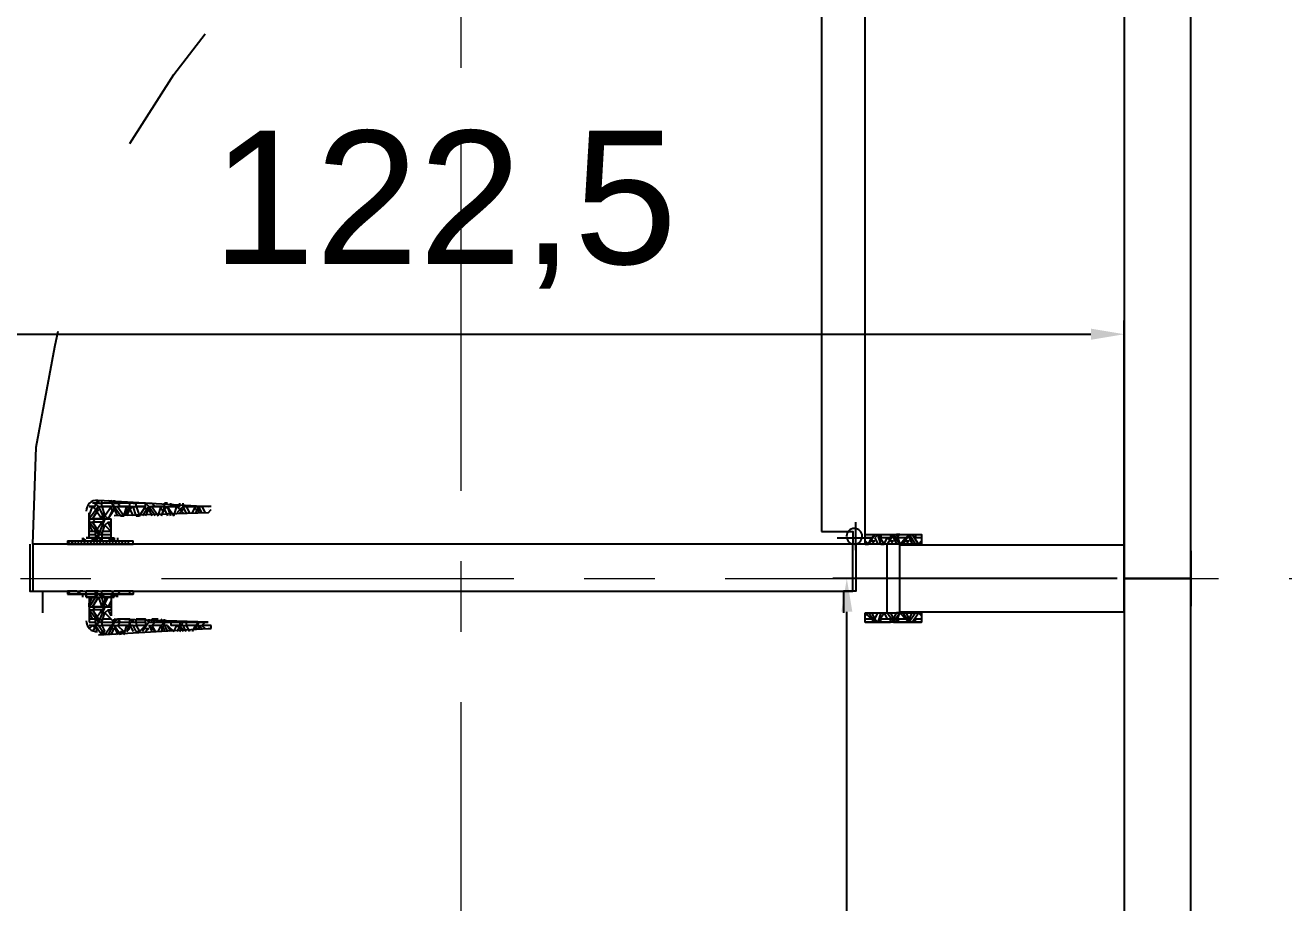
# Model space of a CAD drawing. Header units: centimetres. Extents: x -114 to 2948, y -828 to 1257.
# Drawn here: x 221.7 to 335.1, y 603.3 to 682.3 of the extents above; entities that cross this region are included whole.
import ezdxf

# ---------------------------------------------------------------- set-up
doc = ezdxf.new("R2010")
doc.units = ezdxf.units.CM
doc.linetypes.add('CENTER', pattern=[50.8, 31.75, -6.35, 6.35, -6.35])
doc.layers.add('AKS', color=4, linetype='CENTER', lineweight=13)
for name, color, linetype in [('IC_DUVAR_60', 30, 'Continuous'), ('IC_UCLU_H_60', 1, 'Continuous'), ('YENI_OLCU', 4, 'Continuous')]:
    doc.layers.add(name, color=color, linetype=linetype)
doc.styles.get("Standard").update_dxf_attribs({"font": 'Arial.ttf'})
doc.dimstyles.new('ISO-25', dxfattribs={"dimtxt": 12, "dimasz": 3, "dimexe": 1.25, "dimexo": 0.625, "dimgap": 4, "dimtad": 1, "dimtxsty": 'Standard', "dimcen": 2.5, "dimadec": 0, "dimazin": 0, "dimtfac": 1, "dimtmove": 0, "dimatfit": 3, "dimfxl": 1, "dimarcsym": 0})

# ---------------------------------------------------------------- blocks, each defined once
blk = doc.blocks.new('BOM_K01_IC_KAPI_ACIKLIK820')
at = {"color": 133, "linetype": 'Continuous', "lineweight": 25, "true_color": 0x6ec1dd}
for p, q in [((54328.39, 7919.03), (54328.39, 7993.18)), ((54324.44, 7991.77), (54324.44, 7920.16)), ((54258.75, 7922.7), (54258.75, 7922.7)), ((54259.03, 7922.7), (54258.75, 7922.7)), ((54258.75, 7922.7), (54258.75, 7922.7)), ((54259.03, 7922.7), (54259.31, 7922.98)), ((54259.03, 7922.41), (54259.03, 7922.7)), ((54259.31, 7922.7), (54259.03, 7922.7)), ((54259.31, 7922.98), (54259.31, 7922.7)), ((54259.31, 7922.98), (54269.18, 7922.41)), ((54259.31, 7922.7), (54259.6, 7922.7)), ((54259.6, 7922.7), (54259.6, 7922.98)), ((54259.6, 7922.41), (54259.6, 7922.7)), ((54260.44, 7922.7), (54259.6, 7922.7)), ((54260.16, 7922.98), (54260.44, 7922.7)), ((54260.44, 7922.98), (54260.44, 7922.7)), ((54260.72, 7922.41), (54260.44, 7922.7)), ((54260.72, 7922.7), (54260.72, 7922.98)), ((54261.01, 7922.7), (54260.72, 7922.7)), ((54260.72, 7922.7), (54260.72, 7922.7)), ((54260.72, 7922.7), (54261.01, 7922.7)), ((54261.29, 7922.41), (54261.01, 7922.7)), ((54262.13, 7922.7), (54261.01, 7922.7)), ((54261.01, 7922.7), (54261.29, 7922.7)), ((54261.85, 7922.7), (54261.85, 7922.7)), ((54261.85, 7922.7), (54261.85, 7922.7)), ((54262.13, 7922.41), (54262.13, 7922.7)), ((54262.13, 7922.41), (54262.13, 7922.7)), ((54262.42, 7922.7), (54262.13, 7922.7)), ((54262.42, 7922.7), (54262.42, 7922.7)), ((54262.42, 7922.7), (54262.7, 7922.7)), ((54262.7, 7922.41), (54262.7, 7922.7)), ((54263.54, 7922.7), (54262.7, 7922.7)), ((54262.7, 7922.7), (54262.7, 7922.7)), ((54263.54, 7922.41), (54263.54, 7922.7)), ((54263.54, 7922.7), (54263.54, 7922.7)), ((54263.54, 7922.7), (54263.54, 7922.7)), ((54263.83, 7922.7), (54263.83, 7922.7)), ((54263.83, 7922.7), (54263.83, 7922.7)), ((54263.83, 7922.7), (54264.11, 7922.7)), ((54264.39, 7922.41), (54264.11, 7922.7)), ((54264.11, 7922.7), (54264.11, 7922.7)), ((54265.24, 7922.41), (54265.24, 7922.7)), ((54265.24, 7922.41), (54265.24, 7922.7)), ((54265.52, 7922.7), (54265.24, 7922.7)), ((54265.52, 7922.7), (54265.52, 7922.7)), ((54265.52, 7922.7), (54265.52, 7922.7)), ((54265.52, 7922.7), (54265.52, 7922.7)), ((54265.8, 7922.41), (54265.8, 7922.7)), ((54266.64, 7922.41), (54266.64, 7922.7)), ((54258.47, 7922.41), (54259.03, 7922.41)), ((54259.03, 7922.41), (54258.47, 7922.41)), ((54258.47, 7921.57), (54258.75, 7922.41)), ((54258.47, 7921.85), (54258.47, 7921.57)), ((54258.47, 7919.59), (54258.47, 7921.85)), ((54258.47, 7921.29), (54258.47, 7921.57)), ((54258.47, 7921.57), (54258.47, 7921.57)), ((54259.03, 7922.13), (54258.75, 7922.41)), ((54258.75, 7921.29), (54259.31, 7922.13)), ((54259.03, 7922.41), (54259.03, 7922.41)), ((54259.31, 7922.41), (54259.03, 7922.13)), ((54259.03, 7922.13), (54259.31, 7922.13)), ((54259.03, 7922.13), (54259.6, 7921.29)), ((54259.31, 7922.41), (54259.6, 7922.41)), ((54259.6, 7922.41), (54259.6, 7922.41)), ((54260.44, 7922.41), (54259.6, 7922.41)), ((54259.6, 7922.41), (54259.88, 7921.57)), ((54259.6, 7921.57), (54259.6, 7921.29)), ((54259.6, 7921.57), (54259.88, 7921.57)), ((54259.88, 7921.57), (54260.44, 7922.41)), ((54260.16, 7921.29), (54259.88, 7921.57)), ((54260.72, 7922.41), (54260.16, 7921.29)), ((54260.16, 7921.29), (54260.72, 7922.13)), ((54260.72, 7922.41), (54260.44, 7922.41)), ((54260.44, 7922.13), (54260.44, 7922.41)), ((54260.44, 7922.13), (54260.72, 7922.13)), ((54260.72, 7922.41), (54260.72, 7922.13)), ((54260.72, 7922.41), (54261.01, 7922.41)), ((54260.72, 7922.13), (54261.01, 7921.57)), ((54269.18, 7921.85), (54260.72, 7921.57)), ((54261.29, 7922.41), (54261.01, 7922.41)), ((54262.13, 7922.41), (54261.01, 7922.41)), ((54261.01, 7922.41), (54261.57, 7921.57)), ((54261.29, 7921.57), (54261.29, 7921.57)), ((54261.29, 7921.57), (54261.57, 7921.57)), ((54262.13, 7922.41), (54261.57, 7921.57)), ((54261.57, 7921.57), (54261.85, 7922.41)), ((54262.13, 7922.13), (54261.85, 7922.41)), ((54261.85, 7921.57), (54262.13, 7922.13)), ((54262.13, 7922.41), (54262.13, 7922.41)), ((54262.42, 7922.41), (54262.13, 7922.13)), ((54262.13, 7922.13), (54262.13, 7922.13)), ((54262.13, 7922.13), (54262.42, 7921.57)), ((54262.7, 7921.57), (54262.42, 7922.41)), ((54262.42, 7922.41), (54262.7, 7922.41)), ((54262.7, 7922.41), (54262.7, 7922.41)), ((54263.54, 7922.41), (54262.7, 7922.41)), ((54262.7, 7922.41), (54262.98, 7921.57)), ((54262.7, 7921.57), (54262.7, 7921.57)), ((54262.7, 7921.57), (54262.98, 7921.57)), ((54262.98, 7921.57), (54263.54, 7922.41)), ((54263.83, 7922.41), (54263.26, 7921.57)), ((54263.54, 7922.41), (54263.54, 7922.41)), ((54263.54, 7922.13), (54263.54, 7922.41)), ((54263.54, 7922.13), (54263.83, 7922.13)), ((54263.54, 7921.57), (54263.83, 7922.13)), ((54263.83, 7922.41), (54263.83, 7922.13)), ((54263.83, 7922.41), (54264.11, 7922.41)), ((54263.83, 7922.13), (54264.11, 7921.57)), ((54264.39, 7922.41), (54264.11, 7922.41)), ((54264.95, 7922.41), (54264.11, 7922.41)), ((54264.11, 7922.41), (54264.67, 7921.57)), ((54264.67, 7921.57), (54264.95, 7922.41)), ((54265.24, 7922.41), (54264.95, 7921.57)), ((54265.24, 7922.41), (54264.95, 7922.41)), ((54264.95, 7922.13), (54264.95, 7922.41)), ((54264.95, 7922.13), (54265.24, 7922.13)), ((54264.95, 7921.57), (54265.24, 7922.13)), ((54265.52, 7922.41), (54265.24, 7922.13)), ((54265.24, 7922.13), (54265.52, 7921.57)), ((54265.8, 7921.57), (54265.52, 7922.41)), ((54265.52, 7922.41), (54265.52, 7922.41)), ((54265.52, 7922.41), (54266.08, 7921.57)), ((54265.8, 7922.41), (54265.8, 7922.41)), ((54266.64, 7922.41), (54265.8, 7922.41)), ((54266.08, 7921.57), (54266.36, 7922.41)), ((54266.93, 7922.41), (54266.36, 7921.85)), ((54266.64, 7922.13), (54266.36, 7922.41)), ((54266.64, 7922.41), (54266.64, 7922.41)), ((54266.93, 7922.41), (54266.64, 7922.13)), ((54266.64, 7922.13), (54266.93, 7922.13)), ((54266.64, 7921.85), (54266.93, 7922.13)), ((54266.64, 7922.13), (54266.93, 7921.85)), ((54266.93, 7922.41), (54268.34, 7922.41)), ((54266.93, 7922.41), (54267.21, 7922.41)), ((54267.21, 7922.41), (54267.21, 7922.41)), ((54267.21, 7922.41), (54267.21, 7922.41)), ((54268.05, 7922.41), (54267.21, 7922.41)), ((54267.21, 7922.41), (54267.49, 7921.85)), ((54267.77, 7921.85), (54268.05, 7922.41)), ((54268.34, 7922.41), (54268.05, 7921.85)), ((54268.34, 7922.41), (54268.05, 7922.41)), ((54268.05, 7922.13), (54268.05, 7922.41)), ((54268.05, 7922.13), (54268.34, 7922.13)), ((54268.62, 7921.85), (54268.34, 7922.41)), ((54268.34, 7922.41), (54268.34, 7922.41)), ((54268.34, 7922.41), (54268.34, 7922.13)), ((54268.34, 7922.41), (54268.62, 7922.41)), ((54268.34, 7921.85), (54268.34, 7922.13)), ((54268.34, 7922.13), (54268.62, 7921.85)), ((54268.9, 7922.41), (54268.62, 7922.41)), ((54269.46, 7922.41), (54268.62, 7922.41)), ((54268.62, 7922.41), (54268.9, 7921.85)), ((54269.18, 7921.85), (54269.46, 7922.13)), ((54269.46, 7922.13), (54269.46, 7922.13)), ((54258.47, 7921.29), (54258.47, 7921.29)), ((54258.47, 7921.29), (54258.75, 7921.29)), ((54258.47, 7921), (54258.47, 7920.72)), ((54258.47, 7921), (54258.75, 7921)), ((54258.47, 7920.72), (54258.47, 7920.72)), ((54258.47, 7920.72), (54258.47, 7920.72)), ((54258.47, 7920.72), (54258.75, 7920.16)), ((54259.03, 7921.29), (54258.75, 7921.29)), ((54259.03, 7921.29), (54258.75, 7921)), ((54259.6, 7921.29), (54258.75, 7921.29)), ((54259.6, 7921), (54258.75, 7921)), ((54258.75, 7921), (54259.31, 7920.16)), ((54259.03, 7920.16), (54259.6, 7921)), ((54259.88, 7921.29), (54259.6, 7921.29)), ((54259.88, 7921.29), (54259.6, 7921)), ((54259.6, 7920.72), (54259.6, 7921)), ((54259.6, 7920.72), (54259.88, 7920.72)), ((54259.6, 7919.88), (54259.88, 7920.72)), ((54260.16, 7921), (54259.88, 7920.72)), ((54259.88, 7920.72), (54260.44, 7920.16)), ((54260.16, 7921.29), (54260.16, 7921.29)), ((54260.44, 7920.44), (54260.16, 7921)), ((54260.16, 7921), (54260.16, 7921)), ((54260.16, 7921), (54260.44, 7921)), ((54260.44, 7921.29), (54260.44, 7921.29)), ((54260.44, 7921.29), (54260.44, 7921.29)), ((54260.44, 7919.59), (54260.44, 7921.29)), ((54260.44, 7921), (54260.44, 7921)), ((54260.44, 7921), (54260.44, 7921)), ((54260.72, 7921.29), (54260.72, 7921.29)), ((54327.54, 7918.47), (54327.54, 7921)), ((54256.78, 7919.03), (54256.49, 7919.31)), ((54256.49, 7919.31), (54262.42, 7919.31)), ((54256.78, 7919.03), (54257.06, 7919.31)), ((54256.78, 7919.31), (54257.06, 7919.03)), ((54257.34, 7919.31), (54257.06, 7919.03)), ((54257.34, 7919.03), (54257.62, 7919.31)), ((54257.62, 7919.31), (54257.9, 7919.03)), ((54257.9, 7919.31), (54257.9, 7919.59)), ((54257.9, 7919.59), (54258.19, 7919.31)), ((54257.9, 7919.59), (54257.9, 7919.31)), ((54258.19, 7919.03), (54257.9, 7919.31)), ((54258.19, 7919.59), (54258.19, 7919.59)), ((54259.03, 7919.59), (54258.19, 7919.59)), ((54258.19, 7919.59), (54260.72, 7919.59)), ((54258.19, 7919.59), (54258.19, 7919.59)), ((54258.19, 7919.31), (54258.47, 7919.03)), ((54259.03, 7920.16), (54258.47, 7920.16)), ((54258.47, 7919.88), (54259.03, 7919.88)), ((54258.47, 7919.03), (54258.75, 7919.31)), ((54259.03, 7920.16), (54258.75, 7920.16)), ((54259.03, 7919.31), (54258.75, 7919.59)), ((54258.75, 7919.31), (54258.75, 7919.59)), ((54259.03, 7919.88), (54259.03, 7920.16)), ((54259.31, 7919.88), (54259.03, 7920.16)), ((54259.03, 7920.16), (54259.31, 7920.16)), ((54259.03, 7919.88), (54259.03, 7919.59)), ((54259.03, 7919.59), (54259.31, 7919.31)), ((54259.03, 7919.31), (54259.31, 7919.31)), ((54259.03, 7919.03), (54259.31, 7919.31)), ((54259.31, 7919.88), (54260.44, 7919.88)), ((54259.31, 7919.88), (54259.6, 7919.88)), ((54259.31, 7919.88), (54259.6, 7919.88)), ((54259.31, 7919.31), (54259.6, 7919.03)), ((54259.6, 7919.88), (54259.6, 7920.16)), ((54260.44, 7920.16), (54259.6, 7920.16)), ((54259.6, 7919.88), (54259.6, 7919.59)), ((54259.6, 7919.88), (54259.6, 7919.59)), ((54260.44, 7919.59), (54259.6, 7919.59)), ((54260.44, 7920.16), (54260.44, 7920.16)), ((54260.44, 7919.59), (54260.44, 7919.59)), ((54260.44, 7919.31), (54260.44, 7919.59)), ((54260.44, 7919.31), (54260.72, 7919.31)), ((54260.44, 7919.03), (54260.72, 7919.31)), ((54260.72, 7919.59), (54260.72, 7919.59)), ((54260.72, 7919.59), (54260.72, 7919.59)), ((54261.01, 7919.59), (54261.01, 7919.31)), ((54261.29, 7919.03), (54261.01, 7919.31)), ((54261.29, 7919.31), (54261.57, 7919.03)), ((54261.57, 7919.03), (54261.85, 7919.31)), ((54262.13, 7919.31), (54261.85, 7919.03)), ((54261.85, 7919.03), (54262.13, 7919.31)), ((54262.42, 7919.31), (54262.42, 7919.31)), ((54325.85, 7919.59), (54328.95, 7919.59)), ((54328.95, 7919.59), (54328.39, 7919.59)), ((54328.39, 7919.31), (54328.67, 7919.03)), ((54329.24, 7919.88), (54328.67, 7919.03)), ((54328.67, 7919.03), (54328.95, 7919.59)), ((54329.24, 7919.88), (54328.95, 7919.59)), ((54328.95, 7919.31), (54328.95, 7919.59)), ((54328.95, 7919.31), (54329.24, 7919.31)), ((54328.95, 7919.03), (54329.24, 7919.31)), ((54329.24, 7919.88), (54329.24, 7919.88)), ((54329.24, 7919.88), (54329.24, 7919.88)), ((54329.52, 7919.88), (54329.24, 7919.59)), ((54329.24, 7919.59), (54329.52, 7919.03)), ((54329.8, 7919.03), (54329.52, 7919.88)), ((54329.52, 7919.88), (54329.52, 7919.88)), ((54329.52, 7919.88), (54330.08, 7919.03)), ((54329.8, 7919.88), (54329.8, 7919.88)), ((54329.8, 7919.88), (54329.8, 7919.59)), ((54330.65, 7919.59), (54329.8, 7919.59)), ((54330.08, 7919.03), (54330.36, 7919.59)), ((54330.93, 7919.88), (54330.36, 7919.03)), ((54330.65, 7919.31), (54330.36, 7919.59)), ((54330.65, 7919.88), (54330.65, 7919.88)), ((54330.65, 7919.88), (54330.65, 7919.59)), ((54330.65, 7919.31), (54330.93, 7919.31)), ((54330.65, 7919.03), (54330.93, 7919.31)), ((54331.49, 7919.03), (54330.93, 7919.88)), ((54330.93, 7919.88), (54330.93, 7919.59)), ((54330.93, 7919.88), (54331.21, 7919.88)), ((54330.93, 7919.59), (54331.21, 7919.03)), ((54331.49, 7919.88), (54331.21, 7919.88)), ((54331.49, 7919.88), (54331.21, 7919.59)), ((54331.21, 7919.88), (54331.49, 7919.03)), ((54332.05, 7919.59), (54331.21, 7919.59)), ((54331.49, 7919.03), (54332.05, 7919.59)), ((54332.34, 7919.88), (54331.77, 7919.03)), ((54332.34, 7919.88), (54332.05, 7919.59)), ((54332.05, 7919.31), (54332.05, 7919.59)), ((54332.05, 7919.31), (54332.34, 7919.31)), ((54332.05, 7919.03), (54332.34, 7919.31)), ((54332.9, 7919.03), (54332.34, 7919.88)), ((54332.34, 7919.88), (54332.34, 7919.88)), ((54332.34, 7919.88), (54332.34, 7919.59)), ((54332.34, 7919.88), (54332.62, 7919.88)), ((54332.34, 7919.59), (54332.62, 7919.03)), ((54332.62, 7919.88), (54333.18, 7919.03)), ((54332.9, 7919.88), (54332.9, 7919.88)), ((54332.9, 7919.88), (54332.9, 7919.59)), ((54333.46, 7919.59), (54332.9, 7919.59)), ((54333.18, 7919.03), (54333.46, 7919.31)), ((54327.54, 7919.03), (54253.39, 7919.03)), ((54253.39, 7919.03), (54253.39, 7914.8)), ((54256.78, 7919.03), (54256.49, 7919.03)), ((54256.49, 7919.03), (54256.49, 7919.03)), ((54256.78, 7919.03), (54257.06, 7919.03)), ((54258.19, 7919.03), (54258.19, 7919.03)), ((54258.19, 7919.03), (54258.47, 7919.03)), ((54259.6, 7919.03), (54259.6, 7919.03)), ((54259.6, 7919.03), (54259.88, 7919.03)), ((54261.29, 7919.03), (54261.29, 7919.03)), ((54261.29, 7919.03), (54261.57, 7919.03)), ((54327.26, 7914.8), (54327.26, 7919.03)), ((54328.39, 7919.03), (54328.67, 7919.03)), ((54329.8, 7919.03), (54329.8, 7919.03)), ((54329.8, 7919.03), (54330.08, 7919.03)), ((54330.36, 7912.83), (54330.36, 7919.03)), ((54331.49, 7919.03), (54331.21, 7919.03)), ((54331.49, 7919.03), (54331.49, 7919.03)), ((54332.9, 7919.03), (54332.9, 7919.03)), ((54332.9, 7919.03), (54333.18, 7919.03)), ((54333.46, 7919.03), (54333.46, 7919.03)), ((54253.39, 7914.8), (54327.26, 7914.8)), ((54254.24, 7914.8), (54254.24, 7912.83)), ((54256.49, 7914.8), (54256.49, 7914.8)), ((54256.78, 7914.52), (54256.49, 7914.8)), ((54257.34, 7914.8), (54256.49, 7914.8)), ((54256.49, 7914.8), (54256.49, 7914.8)), ((54256.49, 7914.8), (54256.49, 7914.52)), ((54257.62, 7914.52), (54257.34, 7914.8)), ((54257.34, 7914.8), (54257.34, 7914.8)), ((54257.34, 7914.8), (54257.34, 7914.8)), ((54257.9, 7914.8), (54257.62, 7914.8)), ((54257.62, 7914.8), (54257.62, 7914.8)), ((54257.62, 7914.8), (54257.9, 7914.8)), ((54257.9, 7914.8), (54258.19, 7914.8)), ((54258.19, 7914.52), (54258.19, 7914.8)), ((54259.03, 7914.8), (54258.19, 7914.8)), ((54259.03, 7914.8), (54258.75, 7914.8)), ((54258.75, 7914.8), (54258.75, 7914.8)), ((54259.03, 7914.52), (54259.03, 7914.8)), ((54259.31, 7914.8), (54259.03, 7914.8)), ((54259.31, 7914.8), (54259.31, 7914.8)), ((54259.31, 7914.8), (54259.6, 7914.8)), ((54259.6, 7914.52), (54259.6, 7914.8)), ((54260.44, 7914.8), (54259.6, 7914.8)), ((54259.6, 7914.8), (54259.6, 7914.8)), ((54260.72, 7914.52), (54260.44, 7914.8)), ((54260.72, 7914.52), (54260.44, 7914.8)), ((54260.44, 7914.8), (54260.44, 7914.8)), ((54260.44, 7914.8), (54260.44, 7914.8)), ((54261.01, 7914.8), (54260.72, 7914.8)), ((54260.72, 7914.8), (54260.72, 7914.8)), ((54260.72, 7914.8), (54261.01, 7914.8)), ((54261.29, 7914.52), (54261.01, 7914.8)), ((54262.13, 7914.8), (54261.01, 7914.8)), ((54261.01, 7914.8), (54261.29, 7914.8)), ((54261.85, 7914.8), (54261.85, 7914.8)), ((54261.85, 7914.8), (54261.85, 7914.8)), ((54262.13, 7914.52), (54262.13, 7914.8)), ((54262.13, 7914.52), (54262.13, 7914.8)), ((54262.42, 7914.8), (54262.13, 7914.8)), ((54262.42, 7914.8), (54262.42, 7914.8)), ((54262.42, 7914.8), (54262.42, 7914.8)), ((54326.42, 7914.8), (54326.42, 7912.83)), ((54256.49, 7914.52), (54256.49, 7914.52)), ((54256.78, 7914.52), (54256.49, 7914.52)), ((54256.49, 7914.52), (54256.49, 7914.52)), ((54257.62, 7914.52), (54257.34, 7914.52)), ((54257.62, 7914.52), (54257.62, 7914.52)), ((54257.62, 7914.52), (54257.62, 7914.52)), ((54257.62, 7914.52), (54257.9, 7914.52)), ((54257.9, 7914.52), (54258.19, 7914.52)), ((54257.9, 7914.24), (54257.9, 7914.52)), ((54258.19, 7914.24), (54258.19, 7914.52)), ((54258.19, 7914.52), (54258.19, 7914.24)), ((54259.03, 7914.24), (54258.19, 7914.24)), ((54258.19, 7914.24), (54258.19, 7914.24)), ((54258.19, 7914.24), (54260.72, 7914.24)), ((54258.47, 7913.67), (54258.75, 7914.24)), ((54258.47, 7914.24), (54258.47, 7911.98)), ((54258.47, 7913.39), (54258.47, 7913.67)), ((54258.47, 7913.67), (54258.47, 7913.67)), ((54258.47, 7913.67), (54258.47, 7913.67)), ((54259.03, 7914.24), (54258.75, 7914.24)), ((54258.75, 7914.24), (54258.75, 7914.24)), ((54258.75, 7913.39), (54259.31, 7914.24)), ((54259.03, 7914.52), (54259.03, 7914.24)), ((54259.31, 7914.52), (54259.03, 7914.52)), ((54259.03, 7914.24), (54259.03, 7914.52)), ((54259.03, 7914.24), (54259.31, 7914.52)), ((54259.03, 7914.24), (54259.31, 7914.24)), ((54259.03, 7914.24), (54259.31, 7914.24)), ((54259.31, 7914.52), (54259.6, 7914.52)), ((54259.31, 7914.24), (54259.31, 7914.24)), ((54259.31, 7914.24), (54259.6, 7913.39)), ((54259.6, 7914.24), (54259.6, 7914.52)), ((54259.6, 7914.52), (54259.6, 7914.52)), ((54259.6, 7914.52), (54259.88, 7914.24)), ((54259.88, 7913.39), (54259.6, 7914.24)), ((54260.44, 7914.24), (54259.6, 7914.24)), ((54259.6, 7913.67), (54259.6, 7913.39)), ((54259.6, 7913.67), (54259.88, 7913.67)), ((54259.88, 7913.67), (54260.16, 7914.24)), ((54259.88, 7914.24), (54259.88, 7913.67)), ((54260.16, 7913.39), (54259.88, 7913.67)), ((54260.16, 7914.24), (54260.44, 7914.24)), ((54260.44, 7913.96), (54260.16, 7913.39)), ((54260.16, 7913.39), (54260.44, 7913.67)), ((54260.72, 7914.52), (54260.44, 7914.24)), ((54260.44, 7914.24), (54260.44, 7914.24)), ((54260.44, 7914.24), (54260.72, 7914.24)), ((54260.44, 7914.24), (54260.44, 7912.55)), ((54261.01, 7914.24), (54260.72, 7914.52)), ((54260.72, 7914.52), (54260.72, 7914.24)), ((54260.72, 7914.52), (54261.01, 7914.52)), ((54260.72, 7914.24), (54260.72, 7914.24)), ((54260.72, 7914.24), (54260.72, 7914.24)), ((54260.72, 7914.24), (54260.72, 7914.24)), ((54261.01, 7914.52), (54261.01, 7914.52)), ((54261.01, 7914.24), (54261.01, 7914.52)), ((54261.29, 7914.52), (54261.29, 7914.52)), ((54262.13, 7914.52), (54262.13, 7914.52)), ((54262.13, 7914.52), (54262.13, 7914.52)), ((54262.42, 7914.52), (54262.42, 7914.52)), ((54262.42, 7914.52), (54262.42, 7914.52)), ((54262.42, 7914.52), (54262.42, 7914.52)), ((54258.47, 7913.39), (54258.47, 7913.39)), ((54258.47, 7913.39), (54258.75, 7913.39)), ((54259.31, 7911.98), (54258.47, 7913.11)), ((54258.47, 7913.11), (54258.47, 7912.83)), ((54258.47, 7913.11), (54258.75, 7913.11)), ((54258.47, 7912.83), (54258.47, 7912.83)), ((54258.47, 7912.83), (54258.47, 7912.83)), ((54258.47, 7912.83), (54258.75, 7912.26)), ((54259.03, 7913.39), (54258.75, 7913.39)), ((54259.03, 7913.39), (54258.75, 7913.11)), ((54259.6, 7913.39), (54258.75, 7913.39)), ((54259.6, 7913.11), (54258.75, 7913.11)), ((54258.75, 7913.11), (54259.31, 7912.26)), ((54259.03, 7912.26), (54259.6, 7913.11)), ((54259.88, 7913.39), (54259.6, 7913.39)), ((54259.88, 7913.39), (54259.6, 7913.11)), ((54259.6, 7912.83), (54259.6, 7913.11)), ((54259.6, 7912.83), (54259.88, 7912.83)), ((54259.6, 7911.98), (54259.88, 7912.83)), ((54260.16, 7913.11), (54259.88, 7912.83)), ((54259.88, 7912.83), (54260.44, 7912.26)), ((54260.16, 7913.39), (54260.16, 7913.39)), ((54260.44, 7912.55), (54260.16, 7913.11)), ((54260.16, 7913.11), (54260.16, 7913.11)), ((54260.16, 7913.11), (54260.44, 7913.11)), ((54260.44, 7913.39), (54260.44, 7913.39)), ((54260.44, 7913.39), (54260.44, 7913.39)), ((54260.44, 7913.11), (54260.44, 7913.11)), ((54260.44, 7913.11), (54260.44, 7913.11)), ((54260.72, 7912.55), (54260.72, 7912.55)), ((54328.39, 7912.83), (54328.67, 7912.83)), ((54328.39, 7912.55), (54328.67, 7912.83)), ((54328.39, 7912.83), (54328.95, 7912.26)), ((54329.24, 7911.98), (54328.67, 7912.83)), ((54328.95, 7912.83), (54329.24, 7912.26)), ((54329.24, 7912.26), (54329.52, 7912.83)), ((54329.8, 7912.83), (54329.52, 7911.98)), ((54329.52, 7911.98), (54330.08, 7912.83)), ((54329.8, 7912.83), (54329.8, 7912.83)), ((54329.8, 7912.83), (54330.08, 7912.83)), ((54330.08, 7912.83), (54330.36, 7912.26)), ((54330.93, 7911.98), (54330.36, 7912.83)), ((54330.65, 7912.83), (54330.93, 7912.26)), ((54331.49, 7912.83), (54330.93, 7911.98)), ((54330.93, 7912.26), (54331.21, 7912.83)), ((54331.49, 7912.83), (54331.21, 7912.83)), ((54331.21, 7911.98), (54331.49, 7912.83)), ((54331.49, 7912.83), (54331.49, 7912.83)), ((54331.49, 7912.83), (54332.05, 7912.26)), ((54332.34, 7911.98), (54331.77, 7912.83)), ((54332.05, 7912.83), (54332.34, 7912.26)), ((54332.34, 7912.26), (54332.62, 7912.83)), ((54332.62, 7911.98), (54333.18, 7912.83)), ((54332.9, 7912.83), (54332.9, 7912.83)), ((54332.9, 7912.83), (54333.18, 7912.83)), ((54333.18, 7912.83), (54333.46, 7912.55)), ((54333.46, 7912.83), (54333.46, 7912.83)), ((54259.03, 7912.26), (54258.47, 7912.26)), ((54258.47, 7911.98), (54259.03, 7911.98)), ((54259.03, 7911.7), (54258.47, 7911.7)), ((54258.47, 7911.42), (54258.75, 7911.7)), ((54259.03, 7912.26), (54258.75, 7912.26)), ((54259.03, 7911.42), (54258.75, 7911.7)), ((54259.03, 7911.98), (54259.03, 7912.26)), ((54259.31, 7911.98), (54259.03, 7912.26)), ((54259.03, 7912.26), (54259.31, 7912.26)), ((54259.03, 7911.98), (54259.03, 7911.7)), ((54259.31, 7911.7), (54259.03, 7911.7)), ((54259.03, 7911.7), (54259.6, 7910.85)), ((54259.03, 7911.42), (54259.31, 7911.42)), ((54259.03, 7911.14), (54259.31, 7911.42)), ((54259.31, 7911.98), (54259.6, 7911.98)), ((54259.88, 7910.85), (54259.31, 7911.7)), ((54259.31, 7911.7), (54259.6, 7911.7)), ((54259.31, 7910.85), (54269.18, 7911.42)), ((54259.6, 7911.98), (54259.6, 7912.26)), ((54260.44, 7912.26), (54259.6, 7912.26)), ((54259.6, 7911.98), (54259.6, 7911.7)), ((54260.44, 7911.7), (54259.6, 7911.7)), ((54259.6, 7911.7), (54259.88, 7911.14)), ((54259.88, 7910.85), (54260.44, 7911.7)), ((54260.72, 7911.98), (54260.44, 7912.26)), ((54260.72, 7911.98), (54260.44, 7912.26)), ((54260.44, 7912.26), (54260.44, 7912.26)), ((54260.72, 7911.98), (54260.44, 7911.7)), ((54260.44, 7911.42), (54260.44, 7911.7)), ((54260.44, 7911.42), (54260.72, 7911.42)), ((54260.44, 7910.85), (54260.72, 7911.42)), ((54260.72, 7911.98), (54260.72, 7912.26)), ((54260.72, 7912.26), (54260.72, 7912.26)), ((54269.18, 7911.98), (54260.72, 7912.26)), ((54260.72, 7911.98), (54261.01, 7911.98)), ((54261.29, 7910.85), (54260.72, 7911.7)), ((54260.72, 7911.7), (54260.72, 7911.7)), ((54260.72, 7911.7), (54261.01, 7911.7)), ((54260.72, 7911.7), (54261.01, 7910.85)), ((54261.29, 7911.98), (54261.01, 7912.26)), ((54262.13, 7912.26), (54261.01, 7912.26)), ((54261.01, 7911.98), (54261.29, 7912.26)), ((54261.29, 7911.98), (54261.01, 7911.7)), ((54262.13, 7911.7), (54261.01, 7911.7)), ((54261.01, 7911.7), (54261.57, 7911.14)), ((54261.57, 7910.85), (54261.85, 7911.7)), ((54261.85, 7912.26), (54261.85, 7912.26)), ((54261.85, 7912.26), (54261.85, 7912.26)), ((54262.13, 7911.98), (54261.85, 7911.14)), ((54262.13, 7911.42), (54261.85, 7911.7)), ((54261.85, 7911.14), (54262.13, 7911.42)), ((54262.13, 7911.98), (54262.13, 7912.26)), ((54262.13, 7911.98), (54262.13, 7912.26)), ((54262.42, 7911.98), (54262.13, 7912.26)), ((54262.13, 7911.98), (54262.13, 7911.7)), ((54262.42, 7911.7), (54262.13, 7911.7)), ((54262.13, 7911.7), (54262.42, 7911.14)), ((54262.13, 7911.42), (54262.13, 7911.42)), ((54262.42, 7912.26), (54262.42, 7911.98)), ((54262.42, 7911.98), (54262.7, 7911.98)), ((54262.7, 7911.14), (54262.42, 7911.7)), ((54262.42, 7911.7), (54262.7, 7911.7)), ((54262.7, 7911.98), (54262.7, 7912.26)), ((54263.54, 7912.26), (54262.7, 7912.26)), ((54262.7, 7911.98), (54262.7, 7912.26)), ((54262.7, 7911.98), (54262.7, 7911.7)), ((54263.54, 7911.7), (54262.7, 7911.7)), ((54262.7, 7911.7), (54262.98, 7911.14)), ((54262.98, 7911.14), (54263.54, 7911.7)), ((54263.26, 7912.26), (54263.54, 7912.26)), ((54263.83, 7911.98), (54263.54, 7912.26)), ((54263.54, 7911.98), (54263.54, 7912.26)), ((54263.54, 7912.26), (54263.54, 7912.26)), ((54263.54, 7911.98), (54263.54, 7911.7)), ((54263.54, 7911.42), (54263.54, 7911.7)), ((54263.54, 7911.42), (54263.83, 7911.42)), ((54263.54, 7911.14), (54263.83, 7911.42)), ((54263.83, 7911.98), (54263.83, 7912.26)), ((54263.83, 7911.98), (54264.11, 7911.98)), ((54264.39, 7911.14), (54263.83, 7911.7)), ((54263.83, 7911.7), (54263.83, 7911.7)), ((54263.83, 7911.7), (54264.11, 7911.7)), ((54263.83, 7911.7), (54264.11, 7911.14)), ((54264.39, 7911.98), (54264.11, 7912.26)), ((54264.67, 7912.26), (54264.11, 7912.26)), ((54264.11, 7911.98), (54264.11, 7912.26)), ((54264.39, 7911.98), (54264.11, 7911.7)), ((54264.95, 7911.7), (54264.11, 7911.7)), ((54264.11, 7911.7), (54264.39, 7911.14)), ((54264.67, 7911.14), (54264.95, 7911.7)), ((54265.24, 7911.98), (54264.95, 7912.26)), ((54265.24, 7911.98), (54264.95, 7911.14)), ((54265.24, 7911.98), (54264.95, 7911.7)), ((54264.95, 7911.42), (54264.95, 7911.7)), ((54264.95, 7911.42), (54265.24, 7911.42)), ((54265.24, 7911.98), (54265.24, 7912.26)), ((54265.52, 7911.98), (54265.24, 7911.98)), ((54265.52, 7911.7), (54265.24, 7911.7)), ((54265.24, 7911.7), (54265.52, 7911.14)), ((54265.24, 7911.14), (54265.24, 7911.42)), ((54265.52, 7911.98), (54265.52, 7911.98)), ((54265.52, 7911.98), (54265.52, 7911.98)), ((54265.52, 7911.98), (54265.8, 7911.98)), ((54265.8, 7911.14), (54265.52, 7911.7)), ((54265.52, 7911.7), (54265.52, 7911.7)), ((54265.52, 7911.7), (54266.08, 7911.14)), ((54265.8, 7911.98), (54265.8, 7911.98)), ((54265.8, 7911.98), (54265.8, 7911.7)), ((54266.64, 7911.7), (54265.8, 7911.7)), ((54266.08, 7911.14), (54266.36, 7911.7)), ((54266.93, 7911.98), (54266.36, 7911.14)), ((54266.64, 7911.42), (54266.36, 7911.7)), ((54266.93, 7911.98), (54266.64, 7911.98)), ((54266.64, 7911.98), (54266.64, 7911.98)), ((54266.64, 7911.98), (54266.64, 7911.7)), ((54266.93, 7911.7), (54266.64, 7911.7)), ((54266.64, 7911.7), (54266.93, 7911.14)), ((54266.64, 7911.42), (54266.93, 7911.42)), ((54266.64, 7911.14), (54266.93, 7911.42)), ((54266.93, 7911.98), (54266.93, 7911.98)), ((54266.93, 7911.98), (54267.21, 7911.98)), ((54267.21, 7911.14), (54266.93, 7911.7)), ((54266.93, 7911.7), (54267.21, 7911.7)), ((54267.21, 7911.98), (54267.21, 7911.98)), ((54267.21, 7911.98), (54267.21, 7911.7)), ((54267.21, 7911.98), (54267.21, 7911.98)), ((54268.05, 7911.7), (54267.21, 7911.7)), ((54267.21, 7911.7), (54267.49, 7911.14)), ((54267.77, 7911.14), (54268.05, 7911.7)), ((54268.34, 7911.98), (54268.05, 7911.42)), ((54268.34, 7911.98), (54268.05, 7911.7)), ((54268.05, 7911.42), (54268.05, 7911.7)), ((54268.05, 7911.42), (54268.34, 7911.42)), ((54268.34, 7911.98), (54268.34, 7911.98)), ((54268.34, 7911.98), (54268.34, 7911.98)), ((54268.62, 7911.42), (54268.34, 7911.7)), ((54268.34, 7911.7), (54268.34, 7911.7)), ((54268.34, 7911.7), (54268.62, 7911.7)), ((54268.34, 7911.7), (54268.34, 7911.42)), ((54268.34, 7911.42), (54268.34, 7911.42)), ((54268.9, 7911.98), (54268.62, 7911.7)), ((54269.46, 7911.7), (54268.62, 7911.7)), ((54268.62, 7911.7), (54268.9, 7911.42)), ((54268.9, 7911.98), (54268.9, 7911.98)), ((54269.18, 7911.7), (54269.18, 7911.7)), ((54269.18, 7911.42), (54269.46, 7911.42)), ((54269.18, 7911.42), (54269.18, 7911.42)), ((54269.46, 7911.42), (54269.46, 7911.7)), ((54328.95, 7912.26), (54328.39, 7912.26)), ((54329.24, 7911.98), (54328.95, 7912.26)), ((54328.95, 7912.26), (54328.95, 7912.26)), ((54328.95, 7912.26), (54329.24, 7912.26)), ((54329.52, 7911.98), (54329.24, 7912.26)), ((54329.24, 7911.98), (54329.24, 7911.98)), ((54329.24, 7911.98), (54329.24, 7911.98)), ((54329.52, 7911.98), (54329.52, 7911.98)), ((54329.8, 7911.98), (54329.8, 7912.26)), ((54330.65, 7912.26), (54329.8, 7912.26)), ((54329.8, 7911.98), (54329.8, 7911.98)), ((54330.65, 7912.26), (54330.36, 7912.26)), ((54330.65, 7911.98), (54330.65, 7912.26)), ((54330.65, 7912.26), (54330.93, 7912.26)), ((54330.65, 7911.98), (54330.65, 7911.98)), ((54330.93, 7911.98), (54330.93, 7912.26)), ((54330.93, 7911.98), (54331.21, 7911.98)), ((54331.49, 7911.98), (54331.21, 7912.26)), ((54332.05, 7912.26), (54331.21, 7912.26)), ((54331.49, 7911.98), (54331.49, 7911.98)), ((54332.05, 7912.26), (54332.05, 7912.26)), ((54332.05, 7912.26), (54332.34, 7912.26)), ((54332.34, 7911.98), (54332.34, 7912.26)), ((54332.34, 7911.98), (54332.62, 7911.98)), ((54332.9, 7911.98), (54332.9, 7912.26)), ((54333.46, 7912.26), (54332.9, 7912.26)), ((54332.9, 7911.98), (54332.9, 7911.98)), ((54259.6, 7911.14), (54259.6, 7910.85)), ((54259.6, 7911.14), (54259.88, 7911.14)), ((54259.88, 7910.85), (54259.88, 7910.85)), ((54261.29, 7911.14), (54261.29, 7910.85)), ((54261.29, 7911.14), (54261.57, 7911.14)), ((54262.7, 7911.14), (54262.7, 7911.14)), ((54262.7, 7911.14), (54262.98, 7911.14))]:
    blk.add_line(p, q, dxfattribs=at)
at = {"color": 7, "linetype": 'Continuous', "lineweight": 25}
for points in [[(54262.13, 7955.12), (54266.08, 7961.32), (54268.9, 7964.99)], [(54253.39, 7919.03), (54253.68, 7927.77), (54255.37, 7936.79), (54255.65, 7938.2)]]:
    blk.add_lwpolyline(points, dxfattribs=at)
at = {"color": 133, "linetype": 'Continuous', "lineweight": 25, "true_color": 0x6ec1dd}
for points in [[(54259.88, 7921.29), (54259.31, 7922.41), (54259.03, 7922.7)], [(54261.29, 7921.57), (54260.72, 7922.41), (54260.44, 7922.98)], [(54264.39, 7921.57), (54263.83, 7922.41), (54263.54, 7922.7)], [(54267.21, 7921.85), (54266.93, 7922.41), (54266.93, 7922.7)], [(54259.31, 7922.41), (54258.47, 7921.29), (54258.47, 7921)], [(54259.31, 7922.41), (54260.72, 7922.41), (54262.13, 7922.41), (54263.54, 7922.41)], [(54263.83, 7922.41), (54265.24, 7922.41), (54266.64, 7922.41)], [(54258.47, 7921.29), (54259.88, 7921.29), (54260.44, 7921.29)], [(54259.31, 7919.59), (54259.31, 7919.88), (54258.47, 7921)], [(54259.88, 7921.29), (54259.31, 7919.88), (54259.03, 7919.59), (54259.03, 7919.31), (54258.75, 7919.03)], [(54256.49, 7919.31), (54256.49, 7919.03), (54262.42, 7919.03), (54262.42, 7919.31)], [(54259.31, 7919.88), (54259.31, 7919.59), (54259.03, 7919.59)], [(54259.31, 7919.59), (54259.6, 7919.31), (54259.88, 7919.03)], [(54259.6, 7919.59), (54259.6, 7919.31), (54259.88, 7919.03)], [(54259.88, 7919.03), (54260.16, 7919.31), (54260.44, 7919.59)], [(54260.72, 7919.59), (54260.44, 7919.31), (54260.16, 7919.03)], [(54260.72, 7919.59), (54260.72, 7919.31), (54261.01, 7919.03)], [(54324.44, 7920.16), (54327.26, 7920.16), (54327.26, 7919.03)], [(54328.39, 7919.03), (54328.39, 7919.88), (54333.46, 7919.88), (54333.46, 7919.03), (54327.54, 7919.03)], [(54328.39, 7919.88), (54329.24, 7919.88), (54330.65, 7919.88)], [(54330.93, 7919.88), (54332.34, 7919.88), (54333.46, 7919.88)], [(54253.11, 7919.03), (54253.11, 7914.8), (54254.24, 7914.8)], [(54327.54, 7919.03), (54327.54, 7914.8), (54326.42, 7914.8)], [(54256.49, 7914.8), (54262.42, 7914.8), (54262.42, 7914.52), (54256.49, 7914.52)], [(54257.9, 7914.52), (54257.62, 7914.52), (54257.62, 7914.8)], [(54259.6, 7914.24), (54259.31, 7914.52), (54259.03, 7914.8)], [(54256.49, 7914.52), (54257.62, 7914.52), (54259.03, 7914.52)], [(54259.03, 7914.24), (54258.47, 7913.39), (54258.47, 7913.11)], [(54259.31, 7914.52), (54260.72, 7914.52), (54262.13, 7914.52), (54262.42, 7914.52)], [(54260.72, 7914.52), (54260.44, 7914.52), (54260.44, 7914.24)], [(54258.47, 7913.39), (54259.88, 7913.39), (54260.44, 7913.39)], [(54259.88, 7913.39), (54259.31, 7911.98), (54258.75, 7911.14)], [(54332.9, 7912.83), (54332.34, 7911.98), (54332.05, 7912.26)], [(54259.31, 7911.98), (54260.72, 7911.98), (54262.13, 7911.98), (54263.54, 7911.98)], [(54261.01, 7912.26), (54260.72, 7911.98), (54260.16, 7910.85)], [(54263.83, 7912.26), (54263.83, 7911.98), (54263.26, 7911.14)], [(54263.83, 7911.98), (54265.24, 7911.98), (54266.64, 7911.98)], [(54266.93, 7911.98), (54268.34, 7911.98), (54269.18, 7911.98)], [(54328.39, 7911.98), (54329.24, 7911.98), (54330.65, 7911.98)], [(54330.93, 7911.98), (54332.34, 7911.98), (54333.46, 7911.98)]]:
    blk.add_lwpolyline(points, dxfattribs=at)
for points in [[(54269.18, 7922.13), (54269.18, 7922.13)], [(54328.39, 7912.83), (54333.46, 7912.83), (54333.46, 7911.98), (54328.39, 7911.98)]]:
    blk.add_lwpolyline(points, close=True, dxfattribs=at)
for points in [[(54258.49, 7922.7), (54258.3, 7922.52), (54258.19, 7922.26), (54258.19, 7921.99)], [(54259.22, 7922.98), (54258.95, 7922.99), (54258.69, 7922.89), (54258.49, 7922.7)], [(54327.4, 7920.44), (54327.01, 7920.44), (54326.7, 7920.12), (54326.7, 7919.74)], [(54328.11, 7919.74), (54328.11, 7920.12), (54327.79, 7920.44), (54327.4, 7920.44)], [(54326.7, 7919.74), (54326.7, 7919.35), (54327.01, 7919.03), (54327.4, 7919.03)], [(54327.4, 7919.03), (54327.79, 7919.03), (54328.11, 7919.35), (54328.11, 7919.74)], [(54258.19, 7912.12), (54258.19, 7911.85), (54258.3, 7911.6), (54258.49, 7911.41)], [(54258.49, 7911.41), (54258.69, 7911.22), (54258.95, 7911.13), (54259.22, 7911.14)]]:
    blk.add_open_spline(points, degree=3, dxfattribs=at)
blk = doc.blocks.new('BOM_I04_1225p0_H_K01_PP')
blk.add_lwpolyline([(102.25, 0), (122.5, 0), (122.5, 6), (102.25, 6)], close=True)
blk.add_blockref('BOM_K01_IC_KAPI_ACIKLIK820', (-54229.22, -7912.93))
blk = doc.blocks.new('BOM_I07_1225p0_V_DOLU_PP')
blk.add_lwpolyline([(0, 0), (6, 0), (6, 122.5), (0, 122.5)], close=True)
blk = doc.blocks.new('BOM_I01_1255p0_V_DOLU_PP')
blk.add_lwpolyline([(0, 0), (6, 0), (6, 125.5), (0, 125.5)], close=True)
blk = doc.blocks.new('BOM_B03_UCLU_H_60')
at = {"color": 31}
for p, q in [((7552.18, 809.99), (7549.68, 809.99)), ((7549.68, 809.99), (7549.68, 803.99)), ((7543.68, 804.49), (7543.68, 809.49)), ((7549.68, 804.49), (7549.68, 809.49)), ((7549.68, 806.99), (7543.68, 806.99)), ((7543.68, 806.99), (7543.68, 804.49)), ((7549.68, 804.49), (7549.68, 806.99)), ((7549.68, 803.99), (7552.18, 803.99))]:
    blk.add_line(p, q, dxfattribs=at)
blk = doc.blocks.new('*D160')
at = {"layer": 'Defpoints', "color": 0, "transparency": 16777216}
for p in [(320.75, 654.5), (198.25, 629.5), (320.75, 629.5)]:
    blk.add_point(p, dxfattribs=at)
at = {"layer": 'YENI_OLCU', "color": 0, "lineweight": -2, "transparency": 16777216}
for p, q in [((198.25, 630.12), (198.25, 655.75)), ((320.75, 630.12), (320.75, 655.75)), ((201.25, 654.5), (317.75, 654.5))]:
    blk.add_line(p, q, dxfattribs=at)
at = {"layer": 'YENI_OLCU', "color": 0, "transparency": 16777216}
for points in [[(201.25, 655), (201.25, 654), (198.25, 654.5)], [(317.75, 655), (317.75, 654), (320.75, 654.5)]]:
    blk.add_solid(points, dxfattribs=at)
at = {"layer": 'YENI_OLCU', "color": 0, "transparency": 16777216, "insert": (259.5, 665.71), "char_height": 12, "attachment_point": 5}
blk.add_mtext('122,5', dxfattribs=at)
blk = doc.blocks.new('*D166')
at = {"layer": 'Defpoints', "color": 0, "transparency": 16777216}
for p in [(295.75, 632.5), (320.75, 632.5), (320.75, 510)]:
    blk.add_point(p, dxfattribs=at)
at = {"layer": 'YENI_OLCU', "color": 0, "lineweight": -2, "transparency": 16777216}
for p, q in [((320.12, 632.5), (294.5, 632.5)), ((295.75, 513), (295.75, 629.5)), ((320.12, 510), (294.5, 510))]:
    blk.add_line(p, q, dxfattribs=at)
at = {"layer": 'YENI_OLCU', "color": 0, "transparency": 16777216}
for points in [[(295.25, 629.5), (296.25, 629.5), (295.75, 632.5)], [(295.25, 513), (296.25, 513), (295.75, 510)]]:
    blk.add_solid(points, dxfattribs=at)
at = {"layer": 'YENI_OLCU', "color": 0, "transparency": 16777216, "insert": (284.54, 571.25), "char_height": 12, "attachment_point": 5, "rotation": 90}
blk.add_mtext('122,5', dxfattribs=at)

msp = doc.modelspace()

# ---------------------------------------------------------------- linework, layer by layer
at = {"layer": 'AKS'}
for p, q in [((261, -20), (261, 1110)), ((-20, 632.5), (795, 632.5))]:
    msp.add_line(p, q, dxfattribs=at)

# ---------------------------------------------------------------- block references
at = {"layer": 'IC_DUVAR_60'}
for name, p in [('BOM_I01_1255p0_V_DOLU_PP', (320.75, 632.5)), ('BOM_I04_1225p0_H_K01_PP', (198.25, 629.5)), ('BOM_I07_1225p0_V_DOLU_PP', (320.75, 510))]:
    msp.add_blockref(name, p, dxfattribs=at)
at = {"layer": 'IC_UCLU_H_60', "rotation": 180}
msp.add_blockref('BOM_B03_UCLU_H_60', (7870.428, 1439.49), dxfattribs=at)

# ---------------------------------------------------------------- dimensions: what is measured, and where the dimension line sits
at = {"layer": 'YENI_OLCU'}
dim = msp.add_linear_dim(base=(320.75, 654.5), p1=(198.25, 629.5), p2=(320.75, 629.5), dimstyle='ISO-25', dxfattribs=at)
dim.commit()
dim.dimension.update_dxf_attribs({"geometry": '*D160', "text_midpoint": (259.5, 665.711)})
dim = msp.add_linear_dim(base=(295.75, 632.5), p1=(320.75, 510), p2=(320.75, 632.5), angle=90, dimstyle='ISO-25', dxfattribs=at)
dim.commit()
dim.dimension.update_dxf_attribs({"geometry": '*D166', "text_midpoint": (284.539, 571.25)})

doc.saveas('drawing.dxf')
